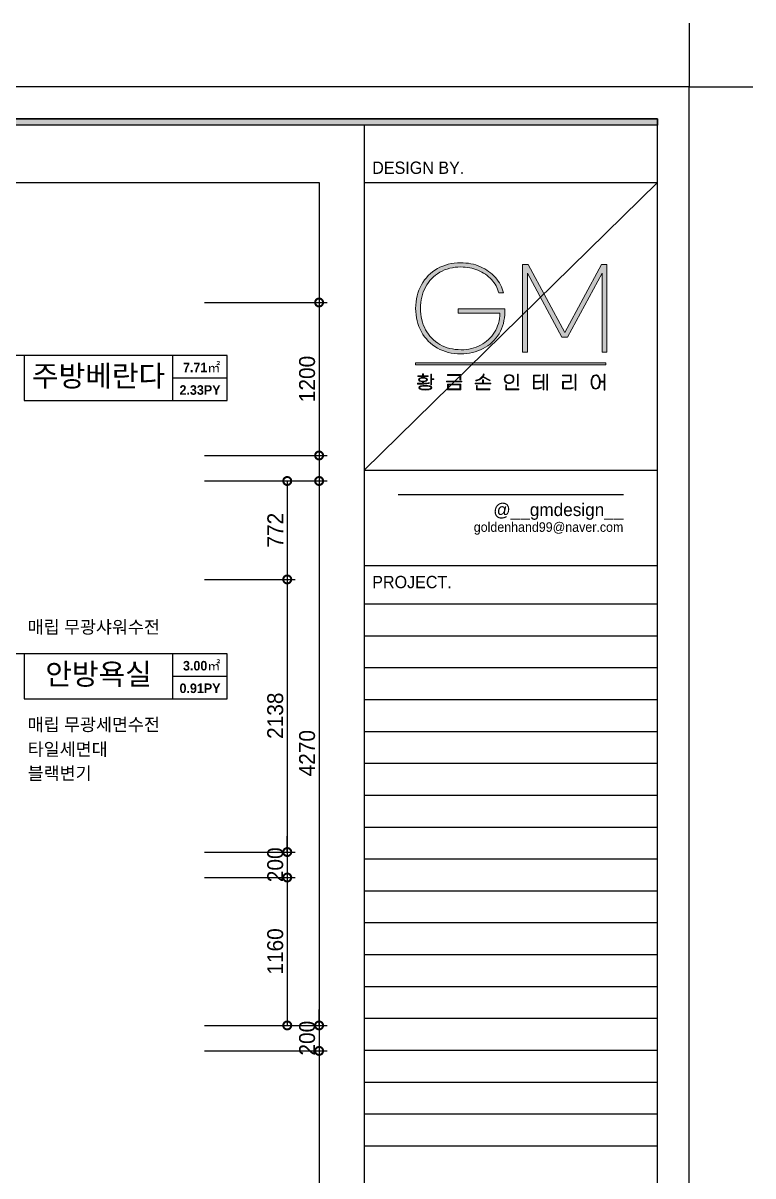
# Model space of a CAD drawing. Header units: millimetres. Extents: x 0 to 460316, y -63250 to 103204.
# Drawn here: x 73433 to 79162, y 62188 to 71230 of the extents above; entities that cross this region are included whole.
import ezdxf
from ezdxf.enums import TextEntityAlignment as Align

# ---------------------------------------------------------------- set-up
doc = ezdxf.new("R2010")
doc.units = ezdxf.units.MM
doc.header["$LTSCALE"] = 25
for name, color, linetype in [('0-ELC TEXT', 7, 'Continuous'), ('03-TEXT', 3, 'Continuous'), ('07-DIM WAL', 5, 'Continuous'), ('_U+B808_U+C774_U+C5B4 2', 7, 'Continuous'), ('F-SYM', 7, 'Continuous'), ('FORM(YOURNAME)-11', 1, 'Continuous'), ('설비', 140, 'Continuous')]:
    doc.layers.add(name, color=color, linetype=linetype)
doc.styles.add('YOURNAME', font='HY울릉도M.TTF')
doc.styles.add('넥슨고딕', font='NEXONLv1GothicBold.ttf')
doc.styles.add('스타일1', font='HY울릉도M.TTF')
doc.styles.add('이윤정', font='l_10646.ttf')
doc.dimstyles.new('50', dxfattribs={"dimscale": 50, "dimtxt": 2.5, "dimasz": 2.5, "dimexe": 1.25, "dimexo": 2, "dimtad": 1, "dimdec": 0, "dimtxsty": '스타일1', "dimblk": 'DOTSMALL', "dimcen": 2.5, "dimclrd": 1, "dimclre": 1, "dimclrt": 2, "dimadec": 0, "dimazin": 0, "dimtfac": 1, "dimtdec": 0, "dimtix": 1, "dimtmove": 0, "dimatfit": 3, "dimldrblk": 'DOTSMALL', "dimfxl": 1.25, "dimarcsym": 0})

# ---------------------------------------------------------------- blocks, each defined once
blk = doc.blocks.new('block 29')
at = {"layer": '_U+B808_U+C774_U+C5B4 2'}
h = blk.add_hatch(color=35, dxfattribs=at)
h.dxf.hatch_style = 2
edge = h.paths.add_edge_path()
edge.add_spline(control_points=[(626.29, -130.32), (626.06, -130.35), (625.8, -130.36), (625.5, -130.36), (625.5, -130.36), (624.38, -130.36), (624.38, -130.36), (624.38, -130.36), (624.38, -130.21), (624.38, -130.21), (624.38, -130.21), (625.42, -130.21), (625.42, -130.21), (625.42, -130.21), (625.42, -129.89), (625.42, -129.89), (625.16, -129.88), (624.96, -129.84), (624.81, -129.76), (624.66, -129.68), (624.58, -129.57), (624.58, -129.44), (624.58, -129.3), (624.66, -129.19), (624.83, -129.1), (625, -129.02), (625.22, -128.98), (625.5, -128.98), (625.79, -128.98), (626.01, -129.02), (626.18, -129.1), (626.34, -129.19), (626.43, -129.3), (626.43, -129.44), (626.43, -129.57), (626.35, -129.68), (626.2, -129.76), (626.05, -129.84), (625.84, -129.89), (625.58, -129.89), (625.58, -129.89), (625.58, -130.21), (625.58, -130.21), (626.18, -130.2), (626.58, -130.16), (626.78, -130.07), (626.78, -130.07), (626.78, -130.22), (626.78, -130.22), (626.68, -130.27), (626.51, -130.3), (626.29, -130.32)], knot_values=[0, 0, 0, 0, 1, 1, 1, 2, 2, 2, 3, 3, 3, 4, 4, 4, 5, 5, 5, 6, 6, 6, 7, 7, 7, 8, 8, 8, 9, 9, 9, 10, 10, 10, 11, 11, 11, 12, 12, 12, 13, 13, 13, 14, 14, 14, 15, 15, 15, 16, 16, 16, 17, 17, 17, 17], degree=3, periodic=0)
h.paths.add_polyline_path([(626.62, -128.8), (624.41, -128.8), (624.41, -128.65), (625.41, -128.65), (625.41, -128.24), (625.58, -128.24), (625.58, -128.65), (626.62, -128.65)])
edge = h.paths.add_edge_path()
edge.add_spline(control_points=[(626.98, -130.76), (627.24, -130.83), (627.37, -130.96), (627.37, -131.13), (627.37, -131.3), (627.24, -131.42), (626.98, -131.5), (626.72, -131.57), (626.39, -131.61), (626, -131.61), (625.61, -131.61), (625.28, -131.57), (625.02, -131.5), (624.76, -131.42), (624.63, -131.3), (624.63, -131.13), (624.63, -130.96), (624.76, -130.83), (625.02, -130.76), (625.28, -130.68), (625.61, -130.65), (626, -130.65), (626.39, -130.65), (626.72, -130.68), (626.98, -130.76)], knot_values=[0, 0, 0, 0, 1, 1, 1, 2, 2, 2, 3, 3, 3, 4, 4, 4, 5, 5, 5, 6, 6, 6, 7, 7, 7, 8, 8, 8, 8], degree=3, periodic=0)
edge = h.paths.add_edge_path()
edge.add_spline(control_points=[(624.95, -129.67), (625.09, -129.72), (625.27, -129.75), (625.5, -129.75), (625.73, -129.75), (625.92, -129.72), (626.06, -129.67), (626.2, -129.61), (626.27, -129.53), (626.27, -129.44), (626.27, -129.34), (626.2, -129.27), (626.06, -129.21), (625.92, -129.15), (625.73, -129.13), (625.5, -129.13), (625.27, -129.13), (625.09, -129.15), (624.95, -129.21), (624.81, -129.27), (624.74, -129.34), (624.74, -129.44), (624.74, -129.53), (624.81, -129.61), (624.95, -129.67)], knot_values=[0, 0, 0, 0, 1, 1, 1, 2, 2, 2, 3, 3, 3, 4, 4, 4, 5, 5, 5, 6, 6, 6, 7, 7, 7, 8, 8, 8, 8], degree=3, periodic=0)
edge = h.paths.add_edge_path()
edge.add_spline(control_points=[(626.83, -131.38), (627.08, -131.33), (627.2, -131.25), (627.2, -131.13), (627.2, -131.01), (627.08, -130.92), (626.83, -130.87), (626.59, -130.82), (626.31, -130.79), (626, -130.79), (625.69, -130.79), (625.41, -130.82), (625.17, -130.87), (624.92, -130.92), (624.8, -131.01), (624.8, -131.13), (624.8, -131.25), (624.92, -131.33), (625.17, -131.38), (625.41, -131.44), (625.69, -131.46), (626, -131.46), (626.31, -131.46), (626.59, -131.44), (626.83, -131.38)], knot_values=[0, 0, 0, 0, 1, 1, 1, 2, 2, 2, 3, 3, 3, 4, 4, 4, 5, 5, 5, 6, 6, 6, 7, 7, 7, 8, 8, 8, 8], degree=3, periodic=0)
h.paths.add_polyline_path([(627.8, -129.28), (627.8, -129.43), (627.29, -129.43), (627.29, -130.53), (627.13, -130.53), (627.13, -128.32), (627.29, -128.32), (627.29, -129.28)])
h = blk.add_hatch(color=35, dxfattribs=at)
h.dxf.hatch_style = 2
h.paths.add_polyline_path([(633.67, -129.92), (630.41, -129.92), (630.41, -129.77), (633.67, -129.77)])
h.paths.add_polyline_path([(633.4, -129.51), (633.24, -129.51), (633.24, -128.55), (630.66, -128.55), (630.66, -128.4), (633.4, -128.4)])
h.paths.add_polyline_path([(633.41, -131.54), (630.67, -131.54), (630.67, -130.36), (633.41, -130.36)])
h.paths.add_polyline_path([(633.25, -131.39), (633.25, -130.51), (630.83, -130.51), (630.83, -131.39)])
h = blk.add_hatch(color=35, dxfattribs=at)
h.dxf.hatch_style = 2
h.paths.add_polyline_path([(639.69, -130.16), (639.69, -130.31), (636.44, -130.31), (636.44, -130.16), (637.98, -130.16), (637.98, -129.51), (638.15, -129.51), (638.15, -130.16)])
edge = h.paths.add_edge_path()
edge.add_spline(control_points=[(637.36, -129.47), (637.09, -129.61), (636.83, -129.68), (636.58, -129.68), (636.58, -129.68), (636.58, -129.53), (636.58, -129.53), (636.8, -129.52), (637.02, -129.46), (637.24, -129.35), (637.47, -129.24), (637.66, -129.08), (637.83, -128.89), (638, -128.7), (638.1, -128.49), (638.15, -128.26), (638.15, -128.26), (638.31, -128.28), (638.31, -128.28), (638.27, -128.46), (638.21, -128.63), (638.1, -128.79), (638.1, -128.79), (639.55, -129.58), (639.55, -129.58), (639.55, -129.58), (639.48, -129.71), (639.48, -129.71), (639.48, -129.71), (638.01, -128.93), (638.01, -128.93), (637.84, -129.15), (637.62, -129.33), (637.36, -129.47)], knot_values=[0, 0, 0, 0, 1, 1, 1, 2, 2, 2, 3, 3, 3, 4, 4, 4, 5, 5, 5, 6, 6, 6, 7, 7, 7, 8, 8, 8, 9, 9, 9, 10, 10, 10, 11, 11, 11, 11], degree=3, periodic=0)
h.paths.add_polyline_path([(636.86, -131.39), (639.51, -131.39), (639.51, -131.54), (636.7, -131.54), (636.7, -130.65), (636.86, -130.65)])
h = blk.add_hatch(color=35, dxfattribs=at)
h.dxf.hatch_style = 2
edge = h.paths.add_edge_path()
edge.add_spline(control_points=[(644.09, -128.5), (644.24, -128.59), (644.35, -128.7), (644.43, -128.84), (644.51, -128.98), (644.55, -129.14), (644.55, -129.31), (644.55, -129.49), (644.51, -129.65), (644.43, -129.79), (644.35, -129.93), (644.24, -130.04), (644.09, -130.13), (643.93, -130.21), (643.75, -130.25), (643.54, -130.25), (643.33, -130.25), (643.15, -130.21), (643, -130.13), (642.85, -130.04), (642.73, -129.93), (642.65, -129.79), (642.57, -129.65), (642.53, -129.49), (642.53, -129.31), (642.53, -129.14), (642.57, -128.98), (642.65, -128.84), (642.73, -128.7), (642.85, -128.59), (643, -128.5), (643.15, -128.42), (643.33, -128.38), (643.54, -128.38), (643.75, -128.38), (643.93, -128.42), (644.09, -128.5)], knot_values=[0, 0, 0, 0, 1, 1, 1, 2, 2, 2, 3, 3, 3, 4, 4, 4, 5, 5, 5, 6, 6, 6, 7, 7, 7, 8, 8, 8, 9, 9, 9, 10, 10, 10, 11, 11, 11, 12, 12, 12, 12], degree=3, periodic=0)
edge = h.paths.add_edge_path()
edge.add_spline(control_points=[(643.1, -128.62), (642.97, -128.69), (642.87, -128.78), (642.8, -128.9), (642.73, -129.02), (642.7, -129.16), (642.7, -129.31), (642.7, -129.47), (642.73, -129.61), (642.8, -129.73), (642.87, -129.85), (642.97, -129.94), (643.1, -130.01), (643.23, -130.07), (643.38, -130.11), (643.54, -130.11), (643.71, -130.11), (643.86, -130.07), (643.99, -130.01), (644.12, -129.94), (644.21, -129.85), (644.28, -129.73), (644.35, -129.61), (644.39, -129.47), (644.39, -129.31), (644.39, -129.16), (644.35, -129.02), (644.28, -128.9), (644.21, -128.78), (644.12, -128.69), (643.99, -128.62), (643.86, -128.56), (643.71, -128.52), (643.54, -128.52), (643.38, -128.52), (643.23, -128.56), (643.1, -128.62)], knot_values=[0, 0, 0, 0, 1, 1, 1, 2, 2, 2, 3, 3, 3, 4, 4, 4, 5, 5, 5, 6, 6, 6, 7, 7, 7, 8, 8, 8, 9, 9, 9, 10, 10, 10, 11, 11, 11, 12, 12, 12, 12], degree=3, periodic=0)
h.paths.add_polyline_path([(642.98, -131.39), (645.58, -131.39), (645.58, -131.54), (642.82, -131.54), (642.82, -130.53), (642.98, -130.53)])
h.paths.add_polyline_path([(645.45, -130.78), (645.29, -130.78), (645.29, -128.32), (645.45, -128.32)])
h = blk.add_hatch(color=35, dxfattribs=at)
h.dxf.hatch_style = 2
edge = h.paths.add_edge_path()
edge.add_spline(control_points=[(649.11, -131.24), (649.37, -131.24), (649.58, -131.22), (649.75, -131.19), (649.92, -131.17), (650.08, -131.12), (650.22, -131.05), (650.22, -131.05), (650.22, -131.21), (650.22, -131.21), (649.97, -131.33), (649.61, -131.39), (649.13, -131.39), (649.13, -131.39), (648.63, -131.39), (648.63, -131.39), (648.63, -131.39), (648.63, -128.48), (648.63, -128.48), (648.63, -128.48), (650.06, -128.48), (650.06, -128.48), (650.06, -128.48), (650.06, -128.63), (650.06, -128.63), (650.06, -128.63), (648.79, -128.63), (648.79, -128.63), (648.79, -128.63), (648.79, -129.81), (648.79, -129.81), (648.79, -129.81), (649.87, -129.81), (649.87, -129.81), (649.87, -129.81), (649.87, -129.96), (649.87, -129.96), (649.87, -129.96), (648.79, -129.96), (648.79, -129.96), (648.79, -129.96), (648.79, -131.24), (648.79, -131.24), (648.79, -131.24), (649.11, -131.24), (649.11, -131.24)], knot_values=[0, 0, 0, 0, 1, 1, 1, 2, 2, 2, 3, 3, 3, 4, 4, 4, 5, 5, 5, 6, 6, 6, 7, 7, 7, 8, 8, 8, 9, 9, 9, 10, 10, 10, 11, 11, 11, 12, 12, 12, 13, 13, 13, 14, 14, 14, 15, 15, 15, 15], degree=3, periodic=0)
h.paths.add_polyline_path([(650.64, -128.35), (650.8, -128.35), (650.8, -131.56), (650.64, -131.56), (650.64, -129.94), (650.06, -129.94), (650.06, -129.79), (650.64, -129.79)])
h.paths.add_polyline_path([(651.57, -128.32), (651.57, -131.62), (651.41, -131.62), (651.41, -128.32)])
h = blk.add_hatch(color=35, dxfattribs=at)
h.dxf.hatch_style = 2
edge = h.paths.add_edge_path()
edge.add_spline(control_points=[(656.55, -129.97), (656.55, -129.97), (654.9, -129.97), (654.9, -129.97), (654.9, -129.97), (654.9, -131.24), (654.9, -131.24), (654.9, -131.24), (656.08, -131.24), (656.08, -131.24), (656.23, -131.24), (656.39, -131.22), (656.55, -131.19), (656.7, -131.17), (656.83, -131.13), (656.93, -131.08), (656.93, -131.08), (656.93, -131.23), (656.93, -131.23), (656.83, -131.28), (656.71, -131.32), (656.55, -131.34), (656.4, -131.37), (656.24, -131.39), (656.08, -131.39), (656.08, -131.39), (654.74, -131.39), (654.74, -131.39), (654.74, -131.39), (654.74, -129.82), (654.74, -129.82), (654.74, -129.82), (656.39, -129.82), (656.39, -129.82), (656.39, -129.82), (656.39, -128.63), (656.39, -128.63), (656.39, -128.63), (654.73, -128.63), (654.73, -128.63), (654.73, -128.63), (654.73, -128.48), (654.73, -128.48), (654.73, -128.48), (656.55, -128.48), (656.55, -128.48), (656.55, -128.48), (656.55, -129.97), (656.55, -129.97)], knot_values=[0, 0, 0, 0, 1, 1, 1, 2, 2, 2, 3, 3, 3, 4, 4, 4, 5, 5, 5, 6, 6, 6, 7, 7, 7, 8, 8, 8, 9, 9, 9, 10, 10, 10, 11, 11, 11, 12, 12, 12, 13, 13, 13, 14, 14, 14, 15, 15, 15, 16, 16, 16, 16], degree=3, periodic=0)
h.paths.add_polyline_path([(657.51, -131.62), (657.34, -131.62), (657.34, -128.32), (657.51, -128.32)])
h = blk.add_hatch(color=35, dxfattribs=at)
h.dxf.hatch_style = 2
edge = h.paths.add_edge_path()
edge.add_spline(control_points=[(663.56, -128.32), (663.56, -128.32), (663.56, -131.62), (663.56, -131.62), (663.56, -131.62), (663.4, -131.62), (663.4, -131.62), (663.4, -131.62), (663.4, -129.94), (663.4, -129.94), (663.4, -129.94), (662.6, -129.94), (662.6, -129.94), (662.6, -130.27), (662.56, -130.54), (662.48, -130.77), (662.4, -130.99), (662.29, -131.16), (662.14, -131.27), (662, -131.38), (661.84, -131.43), (661.65, -131.43), (661.47, -131.43), (661.3, -131.38), (661.16, -131.27), (661.02, -131.16), (660.91, -130.99), (660.82, -130.76), (660.74, -130.54), (660.7, -130.26), (660.7, -129.93), (660.7, -129.6), (660.74, -129.33), (660.82, -129.1), (660.91, -128.88), (661.02, -128.71), (661.16, -128.6), (661.3, -128.49), (661.47, -128.43), (661.65, -128.43), (661.83, -128.43), (661.99, -128.48), (662.13, -128.58), (662.26, -128.68), (662.37, -128.83), (662.46, -129.04), (662.54, -129.24), (662.59, -129.5), (662.6, -129.79), (662.6, -129.79), (663.4, -129.79), (663.4, -129.79), (663.4, -129.79), (663.4, -128.32), (663.4, -128.32), (663.4, -128.32), (663.56, -128.32), (663.56, -128.32)], knot_values=[0, 0, 0, 0, 1, 1, 1, 2, 2, 2, 3, 3, 3, 4, 4, 4, 5, 5, 5, 6, 6, 6, 7, 7, 7, 8, 8, 8, 9, 9, 9, 10, 10, 10, 11, 11, 11, 12, 12, 12, 13, 13, 13, 14, 14, 14, 15, 15, 15, 16, 16, 16, 17, 17, 17, 18, 18, 18, 19, 19, 19, 19], degree=3, periodic=0)
edge = h.paths.add_edge_path()
edge.add_spline(control_points=[(662.06, -131.13), (662.18, -131.03), (662.27, -130.88), (662.34, -130.68), (662.4, -130.48), (662.44, -130.23), (662.44, -129.93), (662.44, -129.64), (662.4, -129.39), (662.34, -129.19), (662.27, -128.98), (662.18, -128.83), (662.06, -128.73), (661.94, -128.63), (661.8, -128.58), (661.65, -128.58), (661.5, -128.58), (661.37, -128.63), (661.25, -128.73), (661.13, -128.83), (661.04, -128.98), (660.97, -129.19), (660.9, -129.39), (660.87, -129.64), (660.87, -129.93), (660.87, -130.23), (660.9, -130.48), (660.97, -130.68), (661.04, -130.88), (661.13, -131.03), (661.25, -131.13), (661.37, -131.23), (661.5, -131.28), (661.65, -131.28), (661.8, -131.28), (661.94, -131.23), (662.06, -131.13)], knot_values=[0, 0, 0, 0, 1, 1, 1, 2, 2, 2, 3, 3, 3, 4, 4, 4, 5, 5, 5, 6, 6, 6, 7, 7, 7, 8, 8, 8, 9, 9, 9, 10, 10, 10, 11, 11, 11, 12, 12, 12, 12], degree=3, periodic=0)
at = {"layer": '_U+B808_U+C774_U+C5B4 2', "lineweight": 0}
for points in [[(626.62, -128.8), (624.41, -128.8), (624.41, -128.65), (625.41, -128.65), (625.41, -128.24), (625.58, -128.24), (625.58, -128.65), (626.62, -128.65), (626.62, -128.8)], [(627.8, -129.28), (627.8, -129.43), (627.29, -129.43), (627.29, -130.53), (627.13, -130.53), (627.13, -128.32), (627.29, -128.32), (627.29, -129.28), (627.8, -129.28)], [(633.67, -129.92), (630.41, -129.92), (630.41, -129.77), (633.67, -129.77), (633.67, -129.92)], [(633.4, -129.51), (633.24, -129.51), (633.24, -128.55), (630.66, -128.55), (630.66, -128.4), (633.4, -128.4), (633.4, -129.51)], [(639.69, -130.16), (639.69, -130.31), (636.44, -130.31), (636.44, -130.16), (637.98, -130.16), (637.98, -129.51), (638.15, -129.51), (638.15, -130.16), (639.69, -130.16)], [(645.45, -130.78), (645.29, -130.78), (645.29, -128.32), (645.45, -128.32), (645.45, -130.78)], [(650.64, -128.35), (650.8, -128.35), (650.8, -131.56), (650.64, -131.56), (650.64, -129.94), (650.06, -129.94), (650.06, -129.79), (650.64, -129.79), (650.64, -128.35)], [(651.57, -128.32), (651.57, -131.62), (651.41, -131.62), (651.41, -128.32), (651.57, -128.32)], [(657.51, -131.62), (657.34, -131.62), (657.34, -128.32), (657.51, -128.32), (657.51, -131.62)], [(633.41, -131.54), (630.67, -131.54), (630.67, -130.36), (633.41, -130.36), (633.41, -131.54)], [(633.25, -131.39), (633.25, -130.51), (630.83, -130.51), (630.83, -131.39), (633.25, -131.39)], [(636.86, -131.39), (639.51, -131.39), (639.51, -131.54), (636.7, -131.54), (636.7, -130.65), (636.86, -130.65), (636.86, -131.39)], [(642.98, -131.39), (645.58, -131.39), (645.58, -131.54), (642.82, -131.54), (642.82, -130.53), (642.98, -130.53), (642.98, -131.39)]]:
    blk.add_lwpolyline(points, dxfattribs=at)
for points, knots in [([(626.29, -130.32), (626.06, -130.35), (625.8, -130.36), (625.5, -130.36), (625.5, -130.36), (624.38, -130.36), (624.38, -130.36), (624.38, -130.36), (624.38, -130.21), (624.38, -130.21), (624.38, -130.21), (625.42, -130.21), (625.42, -130.21), (625.42, -130.21), (625.42, -129.89), (625.42, -129.89), (625.16, -129.88), (624.96, -129.84), (624.81, -129.76), (624.66, -129.68), (624.58, -129.57), (624.58, -129.44), (624.58, -129.3), (624.66, -129.19), (624.83, -129.1), (625, -129.02), (625.22, -128.98), (625.5, -128.98), (625.79, -128.98), (626.01, -129.02), (626.18, -129.1), (626.34, -129.19), (626.43, -129.3), (626.43, -129.44), (626.43, -129.57), (626.35, -129.68), (626.2, -129.76), (626.05, -129.84), (625.84, -129.89), (625.58, -129.89), (625.58, -129.89), (625.58, -130.21), (625.58, -130.21), (626.18, -130.2), (626.58, -130.16), (626.78, -130.07), (626.78, -130.07), (626.78, -130.22), (626.78, -130.22), (626.68, -130.27), (626.51, -130.3), (626.29, -130.32)], [0, 0, 0, 0, 1, 1, 1, 2, 2, 2, 3, 3, 3, 4, 4, 4, 5, 5, 5, 6, 6, 6, 7, 7, 7, 8, 8, 8, 9, 9, 9, 10, 10, 10, 11, 11, 11, 12, 12, 12, 13, 13, 13, 14, 14, 14, 15, 15, 15, 16, 16, 16, 17, 17, 17, 17]), ([(624.95, -129.67), (625.09, -129.72), (625.27, -129.75), (625.5, -129.75), (625.73, -129.75), (625.92, -129.72), (626.06, -129.67), (626.2, -129.61), (626.27, -129.53), (626.27, -129.44), (626.27, -129.34), (626.2, -129.27), (626.06, -129.21), (625.92, -129.15), (625.73, -129.13), (625.5, -129.13), (625.27, -129.13), (625.09, -129.15), (624.95, -129.21), (624.81, -129.27), (624.74, -129.34), (624.74, -129.44), (624.74, -129.53), (624.81, -129.61), (624.95, -129.67)], [0, 0, 0, 0, 1, 1, 1, 2, 2, 2, 3, 3, 3, 4, 4, 4, 5, 5, 5, 6, 6, 6, 7, 7, 7, 8, 8, 8, 8]), ([(637.36, -129.47), (637.09, -129.61), (636.83, -129.68), (636.58, -129.68), (636.58, -129.68), (636.58, -129.53), (636.58, -129.53), (636.8, -129.52), (637.02, -129.46), (637.24, -129.35), (637.47, -129.24), (637.66, -129.08), (637.83, -128.89), (638, -128.7), (638.1, -128.49), (638.15, -128.26), (638.15, -128.26), (638.31, -128.28), (638.31, -128.28), (638.27, -128.46), (638.21, -128.63), (638.1, -128.79), (638.1, -128.79), (639.55, -129.58), (639.55, -129.58), (639.55, -129.58), (639.48, -129.71), (639.48, -129.71), (639.48, -129.71), (638.01, -128.93), (638.01, -128.93), (637.84, -129.15), (637.62, -129.33), (637.36, -129.47)], [0, 0, 0, 0, 1, 1, 1, 2, 2, 2, 3, 3, 3, 4, 4, 4, 5, 5, 5, 6, 6, 6, 7, 7, 7, 8, 8, 8, 9, 9, 9, 10, 10, 10, 11, 11, 11, 11]), ([(644.09, -128.5), (644.24, -128.59), (644.35, -128.7), (644.43, -128.84), (644.51, -128.98), (644.55, -129.14), (644.55, -129.31), (644.55, -129.49), (644.51, -129.65), (644.43, -129.79), (644.35, -129.93), (644.24, -130.04), (644.09, -130.13), (643.93, -130.21), (643.75, -130.25), (643.54, -130.25), (643.33, -130.25), (643.15, -130.21), (643, -130.13), (642.85, -130.04), (642.73, -129.93), (642.65, -129.79), (642.57, -129.65), (642.53, -129.49), (642.53, -129.31), (642.53, -129.14), (642.57, -128.98), (642.65, -128.84), (642.73, -128.7), (642.85, -128.59), (643, -128.5), (643.15, -128.42), (643.33, -128.38), (643.54, -128.38), (643.75, -128.38), (643.93, -128.42), (644.09, -128.5)], [0, 0, 0, 0, 1, 1, 1, 2, 2, 2, 3, 3, 3, 4, 4, 4, 5, 5, 5, 6, 6, 6, 7, 7, 7, 8, 8, 8, 9, 9, 9, 10, 10, 10, 11, 11, 11, 12, 12, 12, 12]), ([(643.1, -128.62), (642.97, -128.69), (642.87, -128.78), (642.8, -128.9), (642.73, -129.02), (642.7, -129.16), (642.7, -129.31), (642.7, -129.47), (642.73, -129.61), (642.8, -129.73), (642.87, -129.85), (642.97, -129.94), (643.1, -130.01), (643.23, -130.07), (643.38, -130.11), (643.54, -130.11), (643.71, -130.11), (643.86, -130.07), (643.99, -130.01), (644.12, -129.94), (644.21, -129.85), (644.28, -129.73), (644.35, -129.61), (644.39, -129.47), (644.39, -129.31), (644.39, -129.16), (644.35, -129.02), (644.28, -128.9), (644.21, -128.78), (644.12, -128.69), (643.99, -128.62), (643.86, -128.56), (643.71, -128.52), (643.54, -128.52), (643.38, -128.52), (643.23, -128.56), (643.1, -128.62)], [0, 0, 0, 0, 1, 1, 1, 2, 2, 2, 3, 3, 3, 4, 4, 4, 5, 5, 5, 6, 6, 6, 7, 7, 7, 8, 8, 8, 9, 9, 9, 10, 10, 10, 11, 11, 11, 12, 12, 12, 12]), ([(649.11, -131.24), (649.37, -131.24), (649.58, -131.22), (649.75, -131.19), (649.92, -131.17), (650.08, -131.12), (650.22, -131.05), (650.22, -131.05), (650.22, -131.21), (650.22, -131.21), (649.97, -131.33), (649.61, -131.39), (649.13, -131.39), (649.13, -131.39), (648.63, -131.39), (648.63, -131.39), (648.63, -131.39), (648.63, -128.48), (648.63, -128.48), (648.63, -128.48), (650.06, -128.48), (650.06, -128.48), (650.06, -128.48), (650.06, -128.63), (650.06, -128.63), (650.06, -128.63), (648.79, -128.63), (648.79, -128.63), (648.79, -128.63), (648.79, -129.81), (648.79, -129.81), (648.79, -129.81), (649.87, -129.81), (649.87, -129.81), (649.87, -129.81), (649.87, -129.96), (649.87, -129.96), (649.87, -129.96), (648.79, -129.96), (648.79, -129.96), (648.79, -129.96), (648.79, -131.24), (648.79, -131.24), (648.79, -131.24), (649.11, -131.24), (649.11, -131.24)], [0, 0, 0, 0, 1, 1, 1, 2, 2, 2, 3, 3, 3, 4, 4, 4, 5, 5, 5, 6, 6, 6, 7, 7, 7, 8, 8, 8, 9, 9, 9, 10, 10, 10, 11, 11, 11, 12, 12, 12, 13, 13, 13, 14, 14, 14, 15, 15, 15, 15]), ([(656.55, -129.97), (656.55, -129.97), (654.9, -129.97), (654.9, -129.97), (654.9, -129.97), (654.9, -131.24), (654.9, -131.24), (654.9, -131.24), (656.08, -131.24), (656.08, -131.24), (656.23, -131.24), (656.39, -131.22), (656.55, -131.19), (656.7, -131.17), (656.83, -131.13), (656.93, -131.08), (656.93, -131.08), (656.93, -131.23), (656.93, -131.23), (656.83, -131.28), (656.71, -131.32), (656.55, -131.34), (656.4, -131.37), (656.24, -131.39), (656.08, -131.39), (656.08, -131.39), (654.74, -131.39), (654.74, -131.39), (654.74, -131.39), (654.74, -129.82), (654.74, -129.82), (654.74, -129.82), (656.39, -129.82), (656.39, -129.82), (656.39, -129.82), (656.39, -128.63), (656.39, -128.63), (656.39, -128.63), (654.73, -128.63), (654.73, -128.63), (654.73, -128.63), (654.73, -128.48), (654.73, -128.48), (654.73, -128.48), (656.55, -128.48), (656.55, -128.48), (656.55, -128.48), (656.55, -129.97), (656.55, -129.97)], [0, 0, 0, 0, 1, 1, 1, 2, 2, 2, 3, 3, 3, 4, 4, 4, 5, 5, 5, 6, 6, 6, 7, 7, 7, 8, 8, 8, 9, 9, 9, 10, 10, 10, 11, 11, 11, 12, 12, 12, 13, 13, 13, 14, 14, 14, 15, 15, 15, 16, 16, 16, 16]), ([(663.56, -128.32), (663.56, -128.32), (663.56, -131.62), (663.56, -131.62), (663.56, -131.62), (663.4, -131.62), (663.4, -131.62), (663.4, -131.62), (663.4, -129.94), (663.4, -129.94), (663.4, -129.94), (662.6, -129.94), (662.6, -129.94), (662.6, -130.27), (662.56, -130.54), (662.48, -130.77), (662.4, -130.99), (662.29, -131.16), (662.14, -131.27), (662, -131.38), (661.84, -131.43), (661.65, -131.43), (661.47, -131.43), (661.3, -131.38), (661.16, -131.27), (661.02, -131.16), (660.91, -130.99), (660.82, -130.76), (660.74, -130.54), (660.7, -130.26), (660.7, -129.93), (660.7, -129.6), (660.74, -129.33), (660.82, -129.1), (660.91, -128.88), (661.02, -128.71), (661.16, -128.6), (661.3, -128.49), (661.47, -128.43), (661.65, -128.43), (661.83, -128.43), (661.99, -128.48), (662.13, -128.58), (662.26, -128.68), (662.37, -128.83), (662.46, -129.04), (662.54, -129.24), (662.59, -129.5), (662.6, -129.79), (662.6, -129.79), (663.4, -129.79), (663.4, -129.79), (663.4, -129.79), (663.4, -128.32), (663.4, -128.32), (663.4, -128.32), (663.56, -128.32), (663.56, -128.32)], [0, 0, 0, 0, 1, 1, 1, 2, 2, 2, 3, 3, 3, 4, 4, 4, 5, 5, 5, 6, 6, 6, 7, 7, 7, 8, 8, 8, 9, 9, 9, 10, 10, 10, 11, 11, 11, 12, 12, 12, 13, 13, 13, 14, 14, 14, 15, 15, 15, 16, 16, 16, 17, 17, 17, 18, 18, 18, 19, 19, 19, 19]), ([(662.06, -131.13), (662.18, -131.03), (662.27, -130.88), (662.34, -130.68), (662.4, -130.48), (662.44, -130.23), (662.44, -129.93), (662.44, -129.64), (662.4, -129.39), (662.34, -129.19), (662.27, -128.98), (662.18, -128.83), (662.06, -128.73), (661.94, -128.63), (661.8, -128.58), (661.65, -128.58), (661.5, -128.58), (661.37, -128.63), (661.25, -128.73), (661.13, -128.83), (661.04, -128.98), (660.97, -129.19), (660.9, -129.39), (660.87, -129.64), (660.87, -129.93), (660.87, -130.23), (660.9, -130.48), (660.97, -130.68), (661.04, -130.88), (661.13, -131.03), (661.25, -131.13), (661.37, -131.23), (661.5, -131.28), (661.65, -131.28), (661.8, -131.28), (661.94, -131.23), (662.06, -131.13)], [0, 0, 0, 0, 1, 1, 1, 2, 2, 2, 3, 3, 3, 4, 4, 4, 5, 5, 5, 6, 6, 6, 7, 7, 7, 8, 8, 8, 9, 9, 9, 10, 10, 10, 11, 11, 11, 12, 12, 12, 12]), ([(626.98, -130.76), (627.24, -130.83), (627.37, -130.96), (627.37, -131.13), (627.37, -131.3), (627.24, -131.42), (626.98, -131.5), (626.72, -131.57), (626.39, -131.61), (626, -131.61), (625.61, -131.61), (625.28, -131.57), (625.02, -131.5), (624.76, -131.42), (624.63, -131.3), (624.63, -131.13), (624.63, -130.96), (624.76, -130.83), (625.02, -130.76), (625.28, -130.68), (625.61, -130.65), (626, -130.65), (626.39, -130.65), (626.72, -130.68), (626.98, -130.76)], [0, 0, 0, 0, 1, 1, 1, 2, 2, 2, 3, 3, 3, 4, 4, 4, 5, 5, 5, 6, 6, 6, 7, 7, 7, 8, 8, 8, 8]), ([(626.83, -131.38), (627.08, -131.33), (627.2, -131.25), (627.2, -131.13), (627.2, -131.01), (627.08, -130.92), (626.83, -130.87), (626.59, -130.82), (626.31, -130.79), (626, -130.79), (625.69, -130.79), (625.41, -130.82), (625.17, -130.87), (624.92, -130.92), (624.8, -131.01), (624.8, -131.13), (624.8, -131.25), (624.92, -131.33), (625.17, -131.38), (625.41, -131.44), (625.69, -131.46), (626, -131.46), (626.31, -131.46), (626.59, -131.44), (626.83, -131.38)], [0, 0, 0, 0, 1, 1, 1, 2, 2, 2, 3, 3, 3, 4, 4, 4, 5, 5, 5, 6, 6, 6, 7, 7, 7, 8, 8, 8, 8])]:
    blk.add_open_spline(points, degree=3, knots=knots, dxfattribs=at)
blk = doc.blocks.new('block 30')
at = {"layer": '_U+B808_U+C774_U+C5B4 2'}
h = blk.add_hatch(color=35, dxfattribs=at)
h.dxf.hatch_style = 2
edge = h.paths.add_edge_path()
edge.add_spline(control_points=[(637.53, -105.82), (638.78, -106.37), (639.83, -107.12), (640.66, -108.08), (641.5, -109.03), (642.06, -110.11), (642.35, -111.29), (642.35, -111.29), (641.36, -111.29), (641.36, -111.29), (641.11, -110.26), (640.6, -109.33), (639.84, -108.5), (639.08, -107.68), (638.14, -107.03), (637.02, -106.57), (635.9, -106.11), (634.7, -105.88), (633.42, -105.88), (631.78, -105.88), (630.32, -106.25), (629.04, -106.99), (627.76, -107.73), (626.76, -108.76), (626.05, -110.08), (625.33, -111.4), (624.97, -112.88), (624.97, -114.53), (624.97, -116.2), (625.33, -117.69), (626.05, -119), (626.76, -120.31), (627.77, -121.34), (629.05, -122.08), (630.34, -122.82), (631.82, -123.19), (633.49, -123.19), (634.98, -123.19), (636.34, -122.87), (637.56, -122.23), (638.78, -121.59), (639.75, -120.69), (640.47, -119.53), (641.18, -118.38), (641.57, -117.05), (641.61, -115.55), (641.61, -115.55), (632.88, -115.55), (632.88, -115.55), (632.88, -115.55), (632.88, -114.65), (632.88, -114.65), (632.88, -114.65), (642.63, -114.65), (642.63, -114.65), (642.63, -114.65), (642.63, -115.25), (642.63, -115.25), (642.63, -116.97), (642.23, -118.49), (641.42, -119.84), (640.6, -121.18), (639.49, -122.22), (638.08, -122.96), (636.67, -123.7), (635.11, -124.07), (633.39, -124.07), (631.57, -124.07), (629.95, -123.66), (628.52, -122.85), (627.09, -122.03), (625.98, -120.89), (625.18, -119.44), (624.37, -117.99), (623.97, -116.36), (623.97, -114.53), (623.97, -112.71), (624.37, -111.08), (625.18, -109.63), (625.98, -108.18), (627.09, -107.04), (628.52, -106.22), (629.95, -105.41), (631.57, -105), (633.39, -105), (634.89, -105), (636.27, -105.27), (637.53, -105.82)], knot_values=[0, 0, 0, 0, 1, 1, 1, 2, 2, 2, 3, 3, 3, 4, 4, 4, 5, 5, 5, 6, 6, 6, 7, 7, 7, 8, 8, 8, 9, 9, 9, 10, 10, 10, 11, 11, 11, 12, 12, 12, 13, 13, 13, 14, 14, 14, 15, 15, 15, 16, 16, 16, 17, 17, 17, 18, 18, 18, 19, 19, 19, 20, 20, 20, 21, 21, 21, 22, 22, 22, 23, 23, 23, 24, 24, 24, 25, 25, 25, 26, 26, 26, 27, 27, 27, 28, 28, 28, 29, 29, 29, 29], degree=3, periodic=0)
h = blk.add_hatch(color=35, dxfattribs=at)
h.dxf.hatch_style = 2
h.paths.add_polyline_path([(646.36, -105.39), (647.49, -105.39), (655.18, -119.56), (662.86, -105.39), (663.97, -105.39), (663.97, -123.68), (662.98, -123.68), (662.98, -107.17), (655.73, -120.53), (654.6, -120.53), (647.35, -107.17), (647.35, -123.68), (646.36, -123.68)])
at = {"layer": '_U+B808_U+C774_U+C5B4 2', "lineweight": 0}
blk.add_lwpolyline([(646.36, -105.39), (647.49, -105.39), (655.18, -119.56), (662.86, -105.39), (663.97, -105.39), (663.97, -123.68), (662.98, -123.68), (662.98, -107.17), (655.73, -120.53), (654.6, -120.53), (647.35, -107.17), (647.35, -123.68), (646.36, -123.68), (646.36, -105.39)], dxfattribs=at)
blk.add_open_spline([(637.53, -105.82), (638.78, -106.37), (639.83, -107.12), (640.66, -108.08), (641.5, -109.03), (642.06, -110.11), (642.35, -111.29), (642.35, -111.29), (641.36, -111.29), (641.36, -111.29), (641.11, -110.26), (640.6, -109.33), (639.84, -108.5), (639.08, -107.68), (638.14, -107.03), (637.02, -106.57), (635.9, -106.11), (634.7, -105.88), (633.42, -105.88), (631.78, -105.88), (630.32, -106.25), (629.04, -106.99), (627.76, -107.73), (626.76, -108.76), (626.05, -110.08), (625.33, -111.4), (624.97, -112.88), (624.97, -114.53), (624.97, -116.2), (625.33, -117.69), (626.05, -119), (626.76, -120.31), (627.77, -121.34), (629.05, -122.08), (630.34, -122.82), (631.82, -123.19), (633.49, -123.19), (634.98, -123.19), (636.34, -122.87), (637.56, -122.23), (638.78, -121.59), (639.75, -120.69), (640.47, -119.53), (641.18, -118.38), (641.57, -117.05), (641.61, -115.55), (641.61, -115.55), (632.88, -115.55), (632.88, -115.55), (632.88, -115.55), (632.88, -114.65), (632.88, -114.65), (632.88, -114.65), (642.63, -114.65), (642.63, -114.65), (642.63, -114.65), (642.63, -115.25), (642.63, -115.25), (642.63, -116.97), (642.23, -118.49), (641.42, -119.84), (640.6, -121.18), (639.49, -122.22), (638.08, -122.96), (636.67, -123.7), (635.11, -124.07), (633.39, -124.07), (631.57, -124.07), (629.95, -123.66), (628.52, -122.85), (627.09, -122.03), (625.98, -120.89), (625.18, -119.44), (624.37, -117.99), (623.97, -116.36), (623.97, -114.53), (623.97, -112.71), (624.37, -111.08), (625.18, -109.63), (625.98, -108.18), (627.09, -107.04), (628.52, -106.22), (629.95, -105.41), (631.57, -105), (633.39, -105), (634.89, -105), (636.27, -105.27), (637.53, -105.82)], degree=3, knots=[0, 0, 0, 0, 1, 1, 1, 2, 2, 2, 3, 3, 3, 4, 4, 4, 5, 5, 5, 6, 6, 6, 7, 7, 7, 8, 8, 8, 9, 9, 9, 10, 10, 10, 11, 11, 11, 12, 12, 12, 13, 13, 13, 14, 14, 14, 15, 15, 15, 16, 16, 16, 17, 17, 17, 18, 18, 18, 19, 19, 19, 20, 20, 20, 21, 21, 21, 22, 22, 22, 23, 23, 23, 24, 24, 24, 25, 25, 25, 26, 26, 26, 27, 27, 27, 28, 28, 28, 29, 29, 29, 29], dxfattribs=at)
blk = doc.blocks.new('block 28')
at = {"layer": '_U+B808_U+C774_U+C5B4 2'}
for name in ['block 30', 'block 29']:
    blk.add_blockref(name, (0, 0), dxfattribs=at)
blk = doc.blocks.new('block 27')
at = {"layer": '_U+B808_U+C774_U+C5B4 2'}
h = blk.add_hatch(color=35, dxfattribs=at)
h.dxf.hatch_style = 2
h.paths.add_polyline_path([(663.76, -126.35), (623.97, -126.35), (623.97, -125.94), (663.76, -125.94)])
at = {"layer": '_U+B808_U+C774_U+C5B4 2', "lineweight": 0}
blk.add_lwpolyline([(663.76, -126.35), (623.97, -126.35), (623.97, -125.94), (663.76, -125.94), (663.76, -126.35)], dxfattribs=at)
at = {"layer": '_U+B808_U+C774_U+C5B4 2'}
blk.add_blockref('block 28', (0, 0), dxfattribs=at)
blk = doc.blocks.new('FORM-PLAN')
at = {"layer": 'FORM(YOURNAME)-11'}
h = blk.add_hatch(color=256, dxfattribs=at)
h.dxf.hatch_style = 1
h.paths.add_polyline_path([(-71444, 55115), (10556, 55115), (10556, 54915), (-71444, 54915)])
h.paths.add_polyline_path([(-71444, -2085), (10556, -2085), (10556, -2285), (-71444, -2285)])
at = {"layer": 'Defpoints', "color": 158}
for p, q in [((1346, 54915), (1346, -2085)), ((1346, 53115), (10556, 53115)), ((10556, 53115), (1346, 44093)), ((1346, 44093), (10556, 44093))]:
    blk.add_line(p, q, dxfattribs=at)
at = {"layer": 'Defpoints', "color": 1}
blk.add_lwpolyline([(11556, 58115), (11556, 56115), (13556, 56115)], dxfattribs=at)
at = {"layer": 'Defpoints', "color": 158}
for points in [[(-71444, -2285), (10556, -2285), (10556, 55115), (-71444, 55115)], [(-69444, 53115), (-64, 53115), (-64, 1215), (-69444, 1215)]]:
    blk.add_lwpolyline(points, close=True, dxfattribs=at)
at = {"layer": 'FORM(YOURNAME)-11', "color": 251}
blk.add_line((2415, 43323), (9487, 43323), dxfattribs=at)
at = {"layer": 'FORM(YOURNAME)-11', "color": 14}
for p, q in [((1346, 41093), (10556, 41093)), ((1346, 39893), (10556, 39893)), ((1346, 38893), (10556, 38893)), ((1346, 37893), (10556, 37893)), ((1346, 36893), (10556, 36893)), ((1346, 35893), (10556, 35893)), ((1346, 34893), (10556, 34893)), ((1346, 33893), (10556, 33893)), ((1346, 32893), (10556, 32893)), ((1346, 31893), (10556, 31893)), ((1346, 30893), (10556, 30893)), ((1346, 29893), (10556, 29893)), ((1346, 28893), (10556, 28893)), ((1346, 27893), (10556, 27893)), ((1346, 26893), (10556, 26893)), ((1346, 25893), (10556, 25893)), ((1346, 24893), (10556, 24893)), ((1346, 23893), (10556, 23893)), ((1346, 22893), (10556, 22893))]:
    blk.add_line(p, q, dxfattribs=at)
at = {"layer": 'FORM(YOURNAME)-11', "color": 250}
blk.add_lwpolyline([(-72444, -3285), (11556, -3285), (11556, 56115), (-72444, 56115)], close=True, dxfattribs=at)
at = {"layer": 'FORM(YOURNAME)-11'}
blk.add_lwpolyline([(-71444, 55115), (10556, 55115), (10556, 54915), (-71444, 54915)], close=True, dxfattribs=at)
at = {"layer": '_U+B808_U+C774_U+C5B4 2', "xscale": 150, "yscale": 150, "zscale": 150}
blk.add_blockref('block 27', (-90629, 66345), dxfattribs=at)
at = {"layer": 'FORM(YOURNAME)-11', "color": 14, "style": 'YOURNAME'}
for s, p in [('DESIGN BY.', (1603, 53577)), ('PROJECT.', (1603, 40579))]:
    blk.add_text(s, height=386.1, dxfattribs=at).set_placement(p, align=Align.MIDDLE_LEFT)
for s, height, width, p in [('@__gmdesign__', 400, 1.03, (9487, 42649)), ('goldenhand99@naver.com', 300, 0.995, (9487, 42154))]:
    blk.add_text(s, height=height, dxfattribs=dict(at, width=width)).set_placement(p, align=Align.RIGHT)
at = {"layer": 'FORM(YOURNAME)-11', "color": 3, "style": 'YOURNAME'}
for tag, height, p in [('1', 450, (9905, 18188)), ('2', 450, (9905, 17544)), ('3', 450, (9905, 16257)), ('4', 450, (9905, 14326)), ('5', 515, (9905, 12009)), ('6', 515, (9905, 9757)), ('7', 515, (9905, 7504)), ('8', 515, (9905, 5252)), ('9', 515, (9905, 2999)), ('10', 515, (5655, 811)), ('11', 515, (9905, 747)), ('12', 515, (5655, -1441)), ('13', 515, (9905, -1441))]:
    blk.add_attdef(tag, text='', height=height, dxfattribs=at).set_placement(p, align=Align.MIDDLE_RIGHT)
blk = doc.blocks.new('_DotSmall')
at = {"color": 0, "linetype": 'ByBlock', "const_width": 0.5}
blk.add_lwpolyline([(-0.0625, 0, 1), (0.0625, 0, 1)], format="xyb", close=True, dxfattribs=at)
blk = doc.blocks.new('*D90')
at = {"layer": '07-DIM WAL', "color": 1, "lineweight": -2}
for p, q in [((74856.9, 69038.8), (75819.4, 69038.8)), ((75756.9, 69038.8), (75756.9, 67838.8)), ((74856.9, 67838.8), (75819.4, 67838.8))]:
    blk.add_line(p, q, dxfattribs=at)
at = {"layer": 'Defpoints', "color": 0}
for p in [(74756.9, 69038.8), (74756.9, 67838.8), (75756.9, 67838.8)]:
    blk.add_point(p, dxfattribs=at)
at = {"layer": '07-DIM WAL', "color": 1, "lineweight": -2, "xscale": 125, "yscale": 125, "zscale": 125}
for p, rotation in [((75756.9, 69038.8), 90), ((75756.9, 67838.8), 270)]:
    blk.add_blockref('_DotSmall', p, dxfattribs=dict(at, rotation=rotation))
at = {"layer": '07-DIM WAL', "color": 2, "insert": (75663.1, 68438.8), "char_height": 125, "attachment_point": 5, "rotation": 90, "style": '스타일1'}
blk.add_mtext('1200', dxfattribs=at)
blk = doc.blocks.new('*D91')
at = {"layer": '07-DIM WAL', "color": 1, "lineweight": -2}
for p, q in [((74856.9, 67638.8), (75819.4, 67638.8)), ((75756.9, 67638.8), (75756.9, 63368.8)), ((74856.9, 63368.8), (75819.4, 63368.8))]:
    blk.add_line(p, q, dxfattribs=at)
at = {"layer": 'Defpoints', "color": 0}
for p in [(74756.9, 67638.8), (74756.9, 63368.8), (75756.9, 63368.8)]:
    blk.add_point(p, dxfattribs=at)
at = {"layer": '07-DIM WAL', "color": 1, "lineweight": -2, "xscale": 125, "yscale": 125, "zscale": 125}
for p, rotation in [((75756.9, 67638.8), 90), ((75756.9, 63368.8), 270)]:
    blk.add_blockref('_DotSmall', p, dxfattribs=dict(at, rotation=rotation))
at = {"layer": '07-DIM WAL', "color": 2, "insert": (75663.1, 65503.8), "char_height": 125, "attachment_point": 5, "rotation": 90, "style": '스타일1'}
blk.add_mtext('4270', dxfattribs=at)
blk = doc.blocks.new('*D92')
at = {"layer": '07-DIM WAL', "color": 1, "lineweight": -2}
for p, q in [((74856.9, 67638.8), (75569.4, 67638.8)), ((75506.9, 67638.8), (75506.9, 66866.8)), ((74856.9, 66866.8), (75569.4, 66866.8))]:
    blk.add_line(p, q, dxfattribs=at)
at = {"layer": 'Defpoints', "color": 0}
for p in [(74756.9, 67638.8), (74756.9, 66866.8), (75506.9, 66866.8)]:
    blk.add_point(p, dxfattribs=at)
at = {"layer": '07-DIM WAL', "color": 1, "lineweight": -2, "xscale": 125, "yscale": 125, "zscale": 125}
for p, rotation in [((75506.9, 67638.8), 90), ((75506.9, 66866.8), 270)]:
    blk.add_blockref('_DotSmall', p, dxfattribs=dict(at, rotation=rotation))
at = {"layer": '07-DIM WAL', "color": 2, "insert": (75413.1, 67252.8), "char_height": 125, "attachment_point": 5, "rotation": 90, "style": '스타일1'}
blk.add_mtext('772', dxfattribs=at)
blk = doc.blocks.new('*D93')
at = {"layer": '07-DIM WAL', "color": 1, "lineweight": -2}
for p, q in [((74856.9, 66866.8), (75569.4, 66866.8)), ((75506.9, 66866.8), (75506.9, 64728.8)), ((74856.9, 64728.8), (75569.4, 64728.8))]:
    blk.add_line(p, q, dxfattribs=at)
at = {"layer": 'Defpoints', "color": 0}
for p in [(74756.9, 66866.8), (74756.9, 64728.8), (75506.9, 64728.8)]:
    blk.add_point(p, dxfattribs=at)
at = {"layer": '07-DIM WAL', "color": 1, "lineweight": -2, "xscale": 125, "yscale": 125, "zscale": 125}
for p, rotation in [((75506.9, 66866.8), 90), ((75506.9, 64728.8), 270)]:
    blk.add_blockref('_DotSmall', p, dxfattribs=dict(at, rotation=rotation))
at = {"layer": '07-DIM WAL', "color": 2, "insert": (75413.1, 65797.8), "char_height": 125, "attachment_point": 5, "rotation": 90, "style": '스타일1'}
blk.add_mtext('2138', dxfattribs=at)
blk = doc.blocks.new('*D94')
at = {"layer": '07-DIM WAL', "color": 1, "lineweight": -2}
for p, q in [((75506.9, 64728.8), (75506.9, 64853.8)), ((74856.9, 64728.8), (75569.4, 64728.8)), ((75506.9, 64728.8), (75506.9, 64528.8)), ((74856.9, 64528.8), (75569.4, 64528.8)), ((75506.9, 64528.8), (75506.9, 64403.8))]:
    blk.add_line(p, q, dxfattribs=at)
at = {"layer": 'Defpoints', "color": 0}
for p in [(74756.9, 64728.8), (74756.9, 64528.8), (75506.9, 64528.8)]:
    blk.add_point(p, dxfattribs=at)
at = {"layer": '07-DIM WAL', "color": 1, "lineweight": -2, "xscale": 125, "yscale": 125, "zscale": 125}
for p, rotation in [((75506.9, 64728.8), 270), ((75506.9, 64528.8), 90)]:
    blk.add_blockref('_DotSmall', p, dxfattribs=dict(at, rotation=rotation))
at = {"layer": '07-DIM WAL', "color": 2, "insert": (75413.1, 64628.8), "char_height": 125, "attachment_point": 5, "rotation": 90, "style": '스타일1'}
blk.add_mtext('200', dxfattribs=at)
blk = doc.blocks.new('*D95')
at = {"layer": '07-DIM WAL', "color": 1, "lineweight": -2}
for p, q in [((74856.9, 64528.8), (75569.4, 64528.8)), ((75506.9, 64528.8), (75506.9, 63368.8)), ((74856.9, 63368.8), (75569.4, 63368.8))]:
    blk.add_line(p, q, dxfattribs=at)
at = {"layer": 'Defpoints', "color": 0}
for p in [(74756.9, 64528.8), (74756.9, 63368.8), (75506.9, 63368.8)]:
    blk.add_point(p, dxfattribs=at)
at = {"layer": '07-DIM WAL', "color": 1, "lineweight": -2, "xscale": 125, "yscale": 125, "zscale": 125}
for p, rotation in [((75506.9, 64528.8), 90), ((75506.9, 63368.8), 270)]:
    blk.add_blockref('_DotSmall', p, dxfattribs=dict(at, rotation=rotation))
at = {"layer": '07-DIM WAL', "color": 2, "insert": (75413.1, 63948.8), "char_height": 125, "attachment_point": 5, "rotation": 90, "style": '스타일1'}
blk.add_mtext('1160', dxfattribs=at)
blk = doc.blocks.new('*D96')
at = {"layer": '07-DIM WAL', "color": 1, "lineweight": -2}
for p, q in [((75756.9, 63368.8), (75756.9, 63493.8)), ((74856.9, 63368.8), (75819.4, 63368.8)), ((75756.9, 63368.8), (75756.9, 63168.8)), ((74856.9, 63168.8), (75819.4, 63168.8)), ((75756.9, 63168.8), (75756.9, 63043.8))]:
    blk.add_line(p, q, dxfattribs=at)
at = {"layer": 'Defpoints', "color": 0}
for p in [(74756.9, 63368.8), (74756.9, 63168.8), (75756.9, 63168.8)]:
    blk.add_point(p, dxfattribs=at)
at = {"layer": '07-DIM WAL', "color": 1, "lineweight": -2, "xscale": 125, "yscale": 125, "zscale": 125}
for p, rotation in [((75756.9, 63368.8), 270), ((75756.9, 63168.8), 90)]:
    blk.add_blockref('_DotSmall', p, dxfattribs=dict(at, rotation=rotation))
at = {"layer": '07-DIM WAL', "color": 2, "insert": (75663.1, 63268.8), "char_height": 125, "attachment_point": 5, "rotation": 90, "style": '스타일1'}
blk.add_mtext('200', dxfattribs=at)
blk = doc.blocks.new('*D97')
at = {"layer": '07-DIM WAL', "color": 1, "lineweight": -2}
for p, q in [((74856.9, 63168.8), (75819.4, 63168.8)), ((75756.9, 63168.8), (75756.9, 59588.8)), ((74856.9, 59588.8), (75819.4, 59588.8))]:
    blk.add_line(p, q, dxfattribs=at)
at = {"layer": 'Defpoints', "color": 0}
for p in [(74756.9, 63168.8), (74756.9, 59588.8), (75756.9, 59588.8)]:
    blk.add_point(p, dxfattribs=at)
at = {"layer": '07-DIM WAL', "color": 1, "lineweight": -2, "xscale": 125, "yscale": 125, "zscale": 125}
for p, rotation in [((75756.9, 63168.8), 90), ((75756.9, 59588.8), 270)]:
    blk.add_blockref('_DotSmall', p, dxfattribs=dict(at, rotation=rotation))
at = {"layer": '07-DIM WAL', "color": 2, "insert": (75663.1, 61378.8), "char_height": 125, "attachment_point": 5, "rotation": 90, "style": '스타일1'}
blk.add_mtext('3580', dxfattribs=at)

msp = doc.modelspace()

# ---------------------------------------------------------------- linework, layer by layer
at = {"layer": '0-ELC TEXT'}
for p, q in [((74609.55, 68269.79), (74609.55, 68623.55)), ((74609.55, 68446.67), (75034.25, 68446.67)), ((74609.55, 65930.59), (74609.55, 66284.35)), ((74609.55, 66107.47), (75034.25, 66107.47))]:
    msp.add_line(p, q, dxfattribs=at)
for points in [[(73441.48, 68623.55), (72597.21, 68623.55)], [(73441.48, 66284.35), (72597.21, 66284.35)]]:
    msp.add_lwpolyline(points, dxfattribs=at)
for points in [[(73441.48, 68269.79), (75034.25, 68269.79), (75034.25, 68623.55), (73441.48, 68623.55)], [(73441.48, 65930.59), (75034.25, 65930.59), (75034.25, 66284.35), (73441.48, 66284.35)]]:
    msp.add_lwpolyline(points, close=True, dxfattribs=at)

# ---------------------------------------------------------------- block references
at = {"layer": 'F-SYM', "xscale": 0.2500000000000001, "yscale": 0.2500000000000001, "zscale": 0.2500000000000001}
msp.add_blockref('FORM-PLAN', (75772.91, 56701.52), dxfattribs=at)

# ---------------------------------------------------------------- texts
at = {"layer": '03-TEXT'}
for s, height, style, p in [('주방베란다', 166.667, '이윤정', (74026.22, 68379.92)), ('7.71㎡', 75, '넥슨고딕', (74835.21, 68491.76)), ('2.33PY', 75, '넥슨고딕', (74822.39, 68314.88)), ('안방욕실', 166.667, '이윤정', (74026.22, 66040.72)), ('3.00㎡', 75, '넥슨고딕', (74835.21, 66152.56)), ('0.91PY', 75, '넥슨고딕', (74822.39, 65975.68))]:
    msp.add_text(s, height=height, dxfattribs=dict(at, style=style)).set_placement(p, align=Align.CENTER)
at = {"layer": '설비', "color": 140, "style": '이윤정'}
for s, p in [('매립 무광샤워수전', (73469.8, 66443.23)), ('매립 무광세면수전', (73469.8, 65678.67)), ('타일세면대', (73469.8, 65485.12)), ('블랙변기', (73469.8, 65296.4))]:
    msp.add_text(s, height=100, dxfattribs=at).set_placement(p)

# ---------------------------------------------------------------- dimensions: what is measured, and where the dimension line sits
at = {"layer": '07-DIM WAL'}
for base, p1, p2, picture, middle in [((75756.86, 67838.82), (74756.86, 69038.82), (74756.86, 67838.82), '*D90', (75663.11, 68438.82)), ((75756.86, 63368.82), (74756.86, 67638.82), (74756.86, 63368.82), '*D91', (75663.11, 65503.82)), ((75506.86, 66866.82), (74756.86, 67638.82), (74756.86, 66866.82), '*D92', (75413.11, 67252.82)), ((75506.86, 64728.82), (74756.86, 66866.82), (74756.86, 64728.82), '*D93', (75413.11, 65797.82)), ((75506.86, 64528.82), (74756.86, 64728.82), (74756.86, 64528.82), '*D94', (75413.11, 64628.82)), ((75506.86, 63368.82), (74756.86, 64528.82), (74756.86, 63368.82), '*D95', (75413.11, 63948.82)), ((75756.86, 63168.82), (74756.86, 63368.82), (74756.86, 63168.82), '*D96', (75663.11, 63268.82)), ((75756.86, 59588.82), (74756.86, 63168.82), (74756.86, 59588.82), '*D97', (75663.11, 61378.82))]:
    dim = msp.add_linear_dim(base=base, p1=p1, p2=p2, angle=90, dimstyle='50', dxfattribs=at)
    dim.commit()
    dim.dimension.update_dxf_attribs({"geometry": picture, "text_midpoint": middle})

doc.saveas('drawing.dxf')
